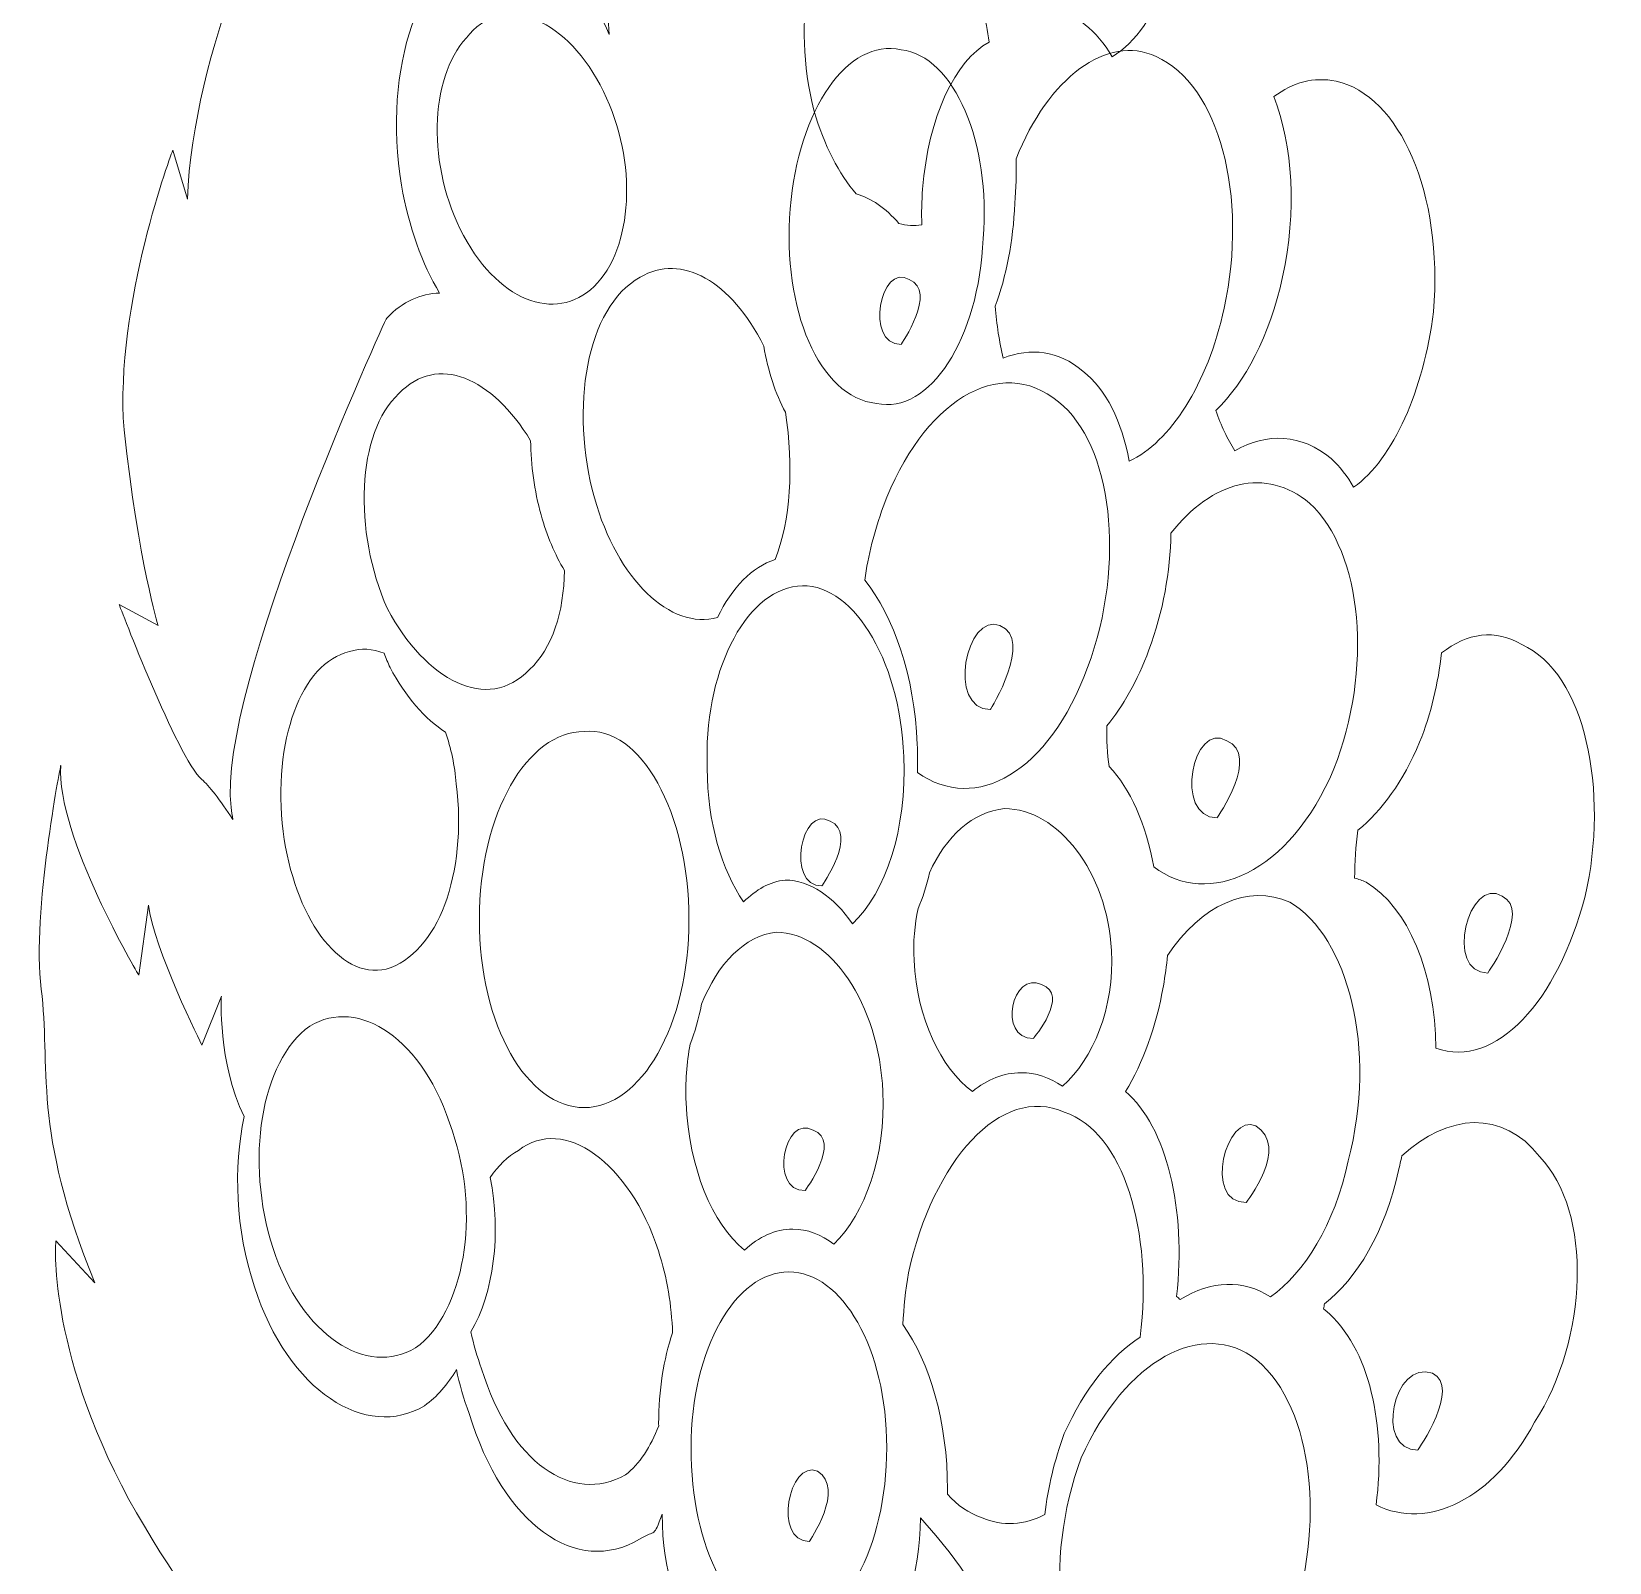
# Model space of a CAD drawing. Header units: millimetres. Extents: x 337 to 2510, y -469 to 429.
# Drawn here: x 380.22 to 392.93, y 202.85 to 215.18 of the extents above; entities that cross this region are included whole.
import ezdxf

# ---------------------------------------------------------------- set-up
doc = ezdxf.new("R2010")
doc.units = ezdxf.units.MM
doc.header["$MEASUREMENT"] = 0
doc.layers.add('Layer 1', color=7, linetype='Continuous')

msp = doc.modelspace()

# ---------------------------------------------------------------- linework, layer by layer
at = {"layer": 'Layer 1', "color": 250, "lineweight": 9}
for points, knots in [([(385.075, 216.3503), (385.075, 216.3503), (385.065, 216.4053), (385.065, 216.4053), (385.065, 216.4053), (385.065, 216.4053), (385.065, 216.4053), (385.065, 216.4053), (385.065, 216.4053), (384.643, 216.3543), (384.184, 216.8363), (383.983, 217.6063), (383.983, 217.6063), (383.983, 217.6063), (383.983, 217.6063), (383.983, 217.6063), (383.983, 217.6063), (383.895, 217.9423), (383.873, 218.2793), (383.904, 218.5833), (383.904, 218.5833), (383.904, 218.5833), (383.904, 218.5833), (383.904, 218.5833), (383.904, 218.5833), (383.876, 218.5383), (383.85, 218.4933), (383.826, 218.4513), (383.826, 218.4513), (383.826, 218.4513), (383.826, 218.4513), (383.826, 218.4513), (383.826, 218.4513), (383.513, 217.8313), (383.081, 217.1553), (383.081, 217.1553), (383.081, 217.1553), (383.081, 217.1553), (383.081, 217.1553), (383.081, 217.1553), (383.081, 217.1553), (383.081, 217.1553), (383.042, 217.5493), (383.042, 217.5493), (383.042, 217.5493), (383.042, 217.5493), (383.042, 217.5493), (383.042, 217.5493), (383.042, 217.5493), (383.042, 217.5493), (382.4151, 216.4793), (382.4151, 215.9163), (382.4151, 215.9163), (382.4151, 215.9163), (382.4151, 215.9163), (382.4151, 215.9163), (382.4151, 215.9163), (382.4151, 215.9163), (382.2191, 216.4793), (382.2191, 216.4793), (382.2191, 216.4793), (382.2191, 216.4793), (382.2191, 216.4793), (382.2191, 216.4793), (382.2191, 216.4793), (382.2191, 216.4793), (381.5131, 215.0153), (381.4741, 213.8324), (381.4741, 213.8324), (381.4741, 213.8324), (381.4741, 213.8324), (381.4741, 213.8324), (381.4741, 213.8324), (381.4741, 213.8324), (381.3561, 214.2263), (381.3561, 214.2263), (381.3561, 214.2263), (381.3561, 214.2263), (381.3561, 214.2263), (381.3561, 214.2263), (381.3561, 214.2263), (381.3561, 214.2263), (380.8861, 212.9874), (380.9641, 211.9744), (380.9641, 211.9744), (380.9641, 211.9744), (380.9641, 211.9744), (380.9641, 211.9744), (380.9641, 211.9744), (381.0821, 210.9034), (381.2391, 210.3974), (381.2391, 210.3974), (381.2391, 210.3974), (381.2391, 210.3974), (381.2391, 210.3974), (381.2391, 210.3974), (381.2391, 210.3974), (381.2391, 210.3974), (380.9251, 210.5664), (380.9251, 210.5664), (380.9251, 210.5664), (380.9251, 210.5664), (380.9251, 210.5664), (380.9251, 210.5664), (380.9251, 210.5664), (380.9251, 210.5664), (381.3951, 209.3264), (381.5911, 209.1574), (381.5911, 209.1574), (381.5911, 209.1574), (381.5911, 209.1574), (381.5911, 209.1574), (381.5911, 209.1574), (381.6461, 209.1104), (381.7371, 208.9934), (381.8411, 208.8334), (381.8411, 208.8334), (381.8411, 208.8334), (381.8411, 208.8334), (381.8411, 208.8334), (381.8411, 208.8334), (381.8361, 208.8664), (381.8311, 208.8994), (381.8271, 208.9324), (381.8271, 208.9324), (381.8271, 208.9324), (381.8271, 208.9324), (381.8271, 208.9324), (381.8271, 208.9324), (381.7091, 209.8894), (383.07, 212.8644), (383.081, 212.8744), (383.081, 212.8744), (383.081, 212.8744), (383.081, 212.8744), (383.081, 212.8744), (383.081, 212.8744), (383.209, 213.0084), (383.355, 213.0734), (383.506, 213.0764), (383.506, 213.0764), (383.506, 213.0764), (383.506, 213.0764), (383.506, 213.0764), (383.506, 213.0764), (383.366, 213.3084), (383.258, 213.6074), (383.199, 213.9453), (383.199, 213.9453), (383.199, 213.9453), (383.199, 213.9453), (383.199, 213.9453), (383.199, 213.9453), (383.042, 214.9023), (383.356, 215.7473), (383.865, 215.9723), (383.865, 215.9723), (383.865, 215.9723), (383.865, 215.9723), (383.865, 215.9723), (383.865, 215.9723), (384.253, 216.0583), (384.64, 215.7213), (384.873, 215.1583), (384.873, 215.1583), (384.873, 215.1583), (384.873, 215.1583), (384.873, 215.1583), (384.873, 215.1583), (384.837, 215.6203), (384.912, 216.0483), (385.075, 216.3503)], [0, 0, 0, 0, 0.0227273, 0.0227273, 0.0227273, 0.0227273, 0.0454545, 0.0454545, 0.0454545, 0.0454545, 0.0681818, 0.0681818, 0.0681818, 0.0681818, 0.0909091, 0.0909091, 0.0909091, 0.0909091, 0.1136364, 0.1136364, 0.1136364, 0.1136364, 0.1363636, 0.1363636, 0.1363636, 0.1363636, 0.1590909, 0.1590909, 0.1590909, 0.1590909, 0.1818182, 0.1818182, 0.1818182, 0.1818182, 0.2045455, 0.2045455, 0.2045455, 0.2045455, 0.2272727, 0.2272727, 0.2272727, 0.2272727, 0.25, 0.25, 0.25, 0.25, 0.2727273, 0.2727273, 0.2727273, 0.2727273, 0.2954545, 0.2954545, 0.2954545, 0.2954545, 0.3181818, 0.3181818, 0.3181818, 0.3181818, 0.3409091, 0.3409091, 0.3409091, 0.3409091, 0.3636364, 0.3636364, 0.3636364, 0.3636364, 0.3863636, 0.3863636, 0.3863636, 0.3863636, 0.4090909, 0.4090909, 0.4090909, 0.4090909, 0.4318182, 0.4318182, 0.4318182, 0.4318182, 0.4545455, 0.4545455, 0.4545455, 0.4545455, 0.4772727, 0.4772727, 0.4772727, 0.4772727, 0.5, 0.5, 0.5, 0.5, 0.5227273, 0.5227273, 0.5227273, 0.5227273, 0.5454545, 0.5454545, 0.5454545, 0.5454545, 0.5681818, 0.5681818, 0.5681818, 0.5681818, 0.5909091, 0.5909091, 0.5909091, 0.5909091, 0.6136364, 0.6136364, 0.6136364, 0.6136364, 0.6363636, 0.6363636, 0.6363636, 0.6363636, 0.6590909, 0.6590909, 0.6590909, 0.6590909, 0.6818182, 0.6818182, 0.6818182, 0.6818182, 0.7045455, 0.7045455, 0.7045455, 0.7045455, 0.7272727, 0.7272727, 0.7272727, 0.7272727, 0.75, 0.75, 0.75, 0.75, 0.7727273, 0.7727273, 0.7727273, 0.7727273, 0.7954545, 0.7954545, 0.7954545, 0.7954545, 0.8181818, 0.8181818, 0.8181818, 0.8181818, 0.8409091, 0.8409091, 0.8409091, 0.8409091, 0.8636364, 0.8636364, 0.8636364, 0.8636364, 0.8863636, 0.8863636, 0.8863636, 0.8863636, 0.9090909, 0.9090909, 0.9090909, 0.9090909, 0.9318182, 0.9318182, 0.9318182, 0.9318182, 0.9545455, 0.9545455, 0.9545455, 0.9545455, 1, 1, 1, 1]), ([(388.52, 218.3383), (389.045, 218.3383), (389.458, 217.6623), (389.495, 216.7053), (389.495, 216.7053), (389.495, 216.7053), (389.495, 216.7053), (389.495, 216.7053), (389.495, 216.7053), (389.559, 215.8963), (389.301, 215.2083), (388.926, 214.9803), (388.926, 214.9803), (388.926, 214.9803), (388.926, 214.9803), (388.926, 214.9803), (388.926, 214.9803), (388.798, 215.1933), (388.633, 215.3313), (388.445, 215.3533), (388.445, 215.3533), (388.445, 215.3533), (388.445, 215.3533), (388.445, 215.3533), (388.445, 215.3533), (388.325, 215.3803), (388.208, 215.3603), (388.097, 215.3013), (388.097, 215.3013), (388.097, 215.3013), (388.097, 215.3013), (388.097, 215.3013), (388.097, 215.3013), (388.082, 215.4113), (388.06, 215.5233), (388.032, 215.6343), (388.032, 215.6343), (388.032, 215.6343), (388.032, 215.6343), (388.032, 215.6343), (388.032, 215.6343), (387.965, 215.8873), (387.868, 216.1103), (387.751, 216.2903), (387.751, 216.2903), (387.751, 216.2903), (387.751, 216.2903), (387.751, 216.2903), (387.751, 216.2903), (387.742, 216.3703), (387.736, 216.4523), (387.732, 216.5363), (387.732, 216.5363), (387.732, 216.5363), (387.732, 216.5363), (387.732, 216.5363), (387.732, 216.5363), (387.658, 217.4373), (388.032, 218.2823), (388.52, 218.3383)], [0, 0, 0, 0, 0.0625, 0.0625, 0.0625, 0.0625, 0.125, 0.125, 0.125, 0.125, 0.1875, 0.1875, 0.1875, 0.1875, 0.25, 0.25, 0.25, 0.25, 0.3125, 0.3125, 0.3125, 0.3125, 0.375, 0.375, 0.375, 0.375, 0.4375, 0.4375, 0.4375, 0.4375, 0.5, 0.5, 0.5, 0.5, 0.5625, 0.5625, 0.5625, 0.5625, 0.625, 0.625, 0.625, 0.625, 0.6875, 0.6875, 0.6875, 0.6875, 0.75, 0.75, 0.75, 0.75, 0.8125, 0.8125, 0.8125, 0.8125, 0.875, 0.875, 0.875, 0.875, 1, 1, 1, 1]), ([(386.854, 216.2313), (387.247, 216.4583), (387.7, 216.0493), (387.882, 215.3683), (387.882, 215.3683), (387.882, 215.3683), (387.882, 215.3683), (387.882, 215.3683), (387.882, 215.3683), (387.904, 215.2783), (387.922, 215.1873), (387.934, 215.0983), (387.934, 215.0983), (387.934, 215.0983), (387.934, 215.0983), (387.934, 215.0983), (387.934, 215.0983), (387.661, 214.9503), (387.443, 214.4973), (387.398, 213.9143), (387.398, 213.9143), (387.398, 213.9143), (387.398, 213.9143), (387.398, 213.9143), (387.398, 213.9143), (387.39, 213.8174), (387.388, 213.7204), (387.391, 213.6264), (387.391, 213.6264), (387.391, 213.6264), (387.391, 213.6264), (387.391, 213.6264), (387.391, 213.6264), (387.33, 213.6164), (387.268, 213.6204), (387.207, 213.6374), (387.207, 213.6374), (387.207, 213.6374), (387.207, 213.6374), (387.207, 213.6374), (387.207, 213.6374), (387.099, 213.7604), (386.982, 213.8424), (386.863, 213.8753), (386.863, 213.8753), (386.863, 213.8753), (386.863, 213.8753), (386.863, 213.8753), (386.863, 213.8753), (386.725, 214.0343), (386.604, 214.2643), (386.521, 214.5503), (386.521, 214.5503), (386.521, 214.5503), (386.521, 214.5503), (386.521, 214.5503), (386.521, 214.5503), (386.339, 215.2773), (386.491, 216.0033), (386.854, 216.2313)], [0, 0, 0, 0, 0.0625, 0.0625, 0.0625, 0.0625, 0.125, 0.125, 0.125, 0.125, 0.1875, 0.1875, 0.1875, 0.1875, 0.25, 0.25, 0.25, 0.25, 0.3125, 0.3125, 0.3125, 0.3125, 0.375, 0.375, 0.375, 0.375, 0.4375, 0.4375, 0.4375, 0.4375, 0.5, 0.5, 0.5, 0.5, 0.5625, 0.5625, 0.5625, 0.5625, 0.625, 0.625, 0.625, 0.625, 0.6875, 0.6875, 0.6875, 0.6875, 0.75, 0.75, 0.75, 0.75, 0.8125, 0.8125, 0.8125, 0.8125, 0.875, 0.875, 0.875, 0.875, 1, 1, 1, 1]), ([(383.722, 215.1333), (384.002, 215.4953), (384.5, 215.3133), (384.8, 214.7533), (384.8, 214.7533), (384.8, 214.7533), (384.8, 214.7533), (384.8, 214.7533), (384.8, 214.7533), (385.099, 214.1943), (385.076, 213.4884), (384.779, 213.1594), (384.779, 213.1594), (384.779, 213.1594), (384.779, 213.1594), (384.779, 213.1594), (384.779, 213.1594), (384.481, 212.8304), (384, 212.9804), (383.7, 213.5394), (383.7, 213.5394), (383.7, 213.5394), (383.7, 213.5394), (383.7, 213.5394), (383.7, 213.5394), (383.401, 214.0983), (383.424, 214.8043), (383.722, 215.1333)], [0, 0, 0, 0, 0.125, 0.125, 0.125, 0.125, 0.25, 0.25, 0.25, 0.25, 0.375, 0.375, 0.375, 0.375, 0.5, 0.5, 0.5, 0.5, 0.625, 0.625, 0.625, 0.625, 0.75, 0.75, 0.75, 0.75, 1, 1, 1, 1]), ([(387.224, 215.0363), (387.654, 214.9893), (387.951, 214.2763), (387.885, 213.5164), (387.885, 213.5164), (387.885, 213.5164), (387.885, 213.5164), (387.885, 213.5164), (387.885, 213.5164), (387.852, 212.7094), (387.455, 212.0924), (387.026, 212.1874), (387.026, 212.1874), (387.026, 212.1874), (387.026, 212.1874), (387.026, 212.1874), (387.026, 212.1874), (386.563, 212.2344), (386.265, 212.9464), (386.331, 213.7544), (386.331, 213.7544), (386.331, 213.7544), (386.331, 213.7544), (386.331, 213.7544), (386.331, 213.7544), (386.397, 214.5613), (386.794, 215.1313), (387.224, 215.0363)], [0, 0, 0, 0, 0.125, 0.125, 0.125, 0.125, 0.25, 0.25, 0.25, 0.25, 0.375, 0.375, 0.375, 0.375, 0.5, 0.5, 0.5, 0.5, 0.625, 0.625, 0.625, 0.625, 0.75, 0.75, 0.75, 0.75, 1, 1, 1, 1]), ([(389.278, 214.9813), (389.787, 214.7563), (390.023, 213.8553), (389.827, 212.9544), (389.827, 212.9544), (389.827, 212.9544), (389.827, 212.9544), (389.827, 212.9544), (389.827, 212.9544), (389.692, 212.3354), (389.391, 211.8764), (389.063, 211.7214), (389.063, 211.7214), (389.063, 211.7214), (389.063, 211.7214), (389.063, 211.7214), (389.063, 211.7214), (389.003, 212.0404), (388.876, 212.3014), (388.689, 212.4474), (388.689, 212.4474), (388.689, 212.4474), (388.689, 212.4474), (388.689, 212.4474), (388.689, 212.4474), (388.492, 212.6134), (388.266, 212.6394), (388.047, 212.5514), (388.047, 212.5514), (388.047, 212.5514), (388.047, 212.5514), (388.047, 212.5514), (388.047, 212.5514), (388.016, 212.6824), (387.994, 212.8224), (387.983, 212.9694), (387.983, 212.9694), (387.983, 212.9694), (387.983, 212.9694), (387.983, 212.9694), (387.983, 212.9694), (388.071, 213.2094), (388.128, 213.4924), (388.14, 213.7994), (388.14, 213.7994), (388.14, 213.7994), (388.14, 213.7994), (388.14, 213.7994), (388.14, 213.7994), (388.151, 213.9203), (388.154, 214.0403), (388.15, 214.1583), (388.15, 214.1583), (388.15, 214.1583), (388.15, 214.1583), (388.15, 214.1583), (388.15, 214.1583), (388.41, 214.8083), (388.885, 215.1703), (389.278, 214.9813)], [0, 0, 0, 0, 0.0625, 0.0625, 0.0625, 0.0625, 0.125, 0.125, 0.125, 0.125, 0.1875, 0.1875, 0.1875, 0.1875, 0.25, 0.25, 0.25, 0.25, 0.3125, 0.3125, 0.3125, 0.3125, 0.375, 0.375, 0.375, 0.375, 0.4375, 0.4375, 0.4375, 0.4375, 0.5, 0.5, 0.5, 0.5, 0.5625, 0.5625, 0.5625, 0.5625, 0.625, 0.625, 0.625, 0.625, 0.6875, 0.6875, 0.6875, 0.6875, 0.75, 0.75, 0.75, 0.75, 0.8125, 0.8125, 0.8125, 0.8125, 0.875, 0.875, 0.875, 0.875, 1, 1, 1, 1]), ([(390.729, 214.7833), (391.239, 214.6703), (391.592, 213.8823), (391.514, 212.9244), (391.514, 212.9244), (391.514, 212.9244), (391.514, 212.9244), (391.514, 212.9244), (391.514, 212.9244), (391.431, 212.2924), (391.194, 211.7434), (390.87, 211.5114), (390.87, 211.5114), (390.87, 211.5114), (390.87, 211.5114), (390.87, 211.5114), (390.87, 211.5114), (390.819, 211.6004), (390.759, 211.6784), (390.69, 211.7424), (390.69, 211.7424), (390.69, 211.7424), (390.69, 211.7424), (390.69, 211.7424), (390.69, 211.7424), (390.451, 211.9424), (390.171, 211.9534), (389.913, 211.8054), (389.913, 211.8054), (389.913, 211.8054), (389.913, 211.8054), (389.913, 211.8054), (389.913, 211.8054), (389.853, 211.9004), (389.802, 212.0094), (389.759, 212.1304), (389.759, 212.1304), (389.759, 212.1304), (389.759, 212.1304), (389.759, 212.1304), (389.759, 212.1304), (389.994, 212.3524), (390.195, 212.7324), (390.298, 213.2064), (390.298, 213.2064), (390.298, 213.2064), (390.298, 213.2064), (390.298, 213.2064), (390.298, 213.2064), (390.414, 213.7364), (390.38, 214.2663), (390.228, 214.6593), (390.228, 214.6593), (390.228, 214.6593), (390.228, 214.6593), (390.228, 214.6593), (390.228, 214.6593), (390.38, 214.7733), (390.55, 214.8203), (390.729, 214.7833)], [0, 0, 0, 0, 0.0625, 0.0625, 0.0625, 0.0625, 0.125, 0.125, 0.125, 0.125, 0.1875, 0.1875, 0.1875, 0.1875, 0.25, 0.25, 0.25, 0.25, 0.3125, 0.3125, 0.3125, 0.3125, 0.375, 0.375, 0.375, 0.375, 0.4375, 0.4375, 0.4375, 0.4375, 0.5, 0.5, 0.5, 0.5, 0.5625, 0.5625, 0.5625, 0.5625, 0.625, 0.625, 0.625, 0.625, 0.6875, 0.6875, 0.6875, 0.6875, 0.75, 0.75, 0.75, 0.75, 0.8125, 0.8125, 0.8125, 0.8125, 0.875, 0.875, 0.875, 0.875, 1, 1, 1, 1]), ([(385.122, 213.2034), (385.455, 213.4024), (385.857, 213.1724), (386.118, 212.6494), (386.118, 212.6494), (386.118, 212.6494), (386.118, 212.6494), (386.118, 212.6494), (386.118, 212.6494), (386.153, 212.4464), (386.212, 212.2654), (386.292, 212.1164), (386.292, 212.1164), (386.292, 212.1164), (386.292, 212.1164), (386.292, 212.1164), (386.292, 212.1164), (386.361, 211.6784), (386.333, 211.2414), (386.209, 210.9284), (386.209, 210.9284), (386.209, 210.9284), (386.209, 210.9284), (386.209, 210.9284), (386.209, 210.9284), (386.024, 210.8724), (385.862, 210.7024), (385.746, 210.4634), (385.746, 210.4634), (385.746, 210.4634), (385.746, 210.4634), (385.746, 210.4634), (385.746, 210.4634), (385.367, 210.3544), (384.937, 210.7704), (384.754, 211.4254), (384.754, 211.4254), (384.754, 211.4254), (384.754, 211.4254), (384.754, 211.4254), (384.754, 211.4254), (384.554, 212.1464), (384.687, 212.9634), (385.122, 213.2034)], [0, 0, 0, 0, 0.0833333, 0.0833333, 0.0833333, 0.0833333, 0.1666667, 0.1666667, 0.1666667, 0.1666667, 0.25, 0.25, 0.25, 0.25, 0.3333333, 0.3333333, 0.3333333, 0.3333333, 0.4166667, 0.4166667, 0.4166667, 0.4166667, 0.5, 0.5, 0.5, 0.5, 0.5833333, 0.5833333, 0.5833333, 0.5833333, 0.6666667, 0.6666667, 0.6666667, 0.6666667, 0.75, 0.75, 0.75, 0.75, 0.8333333, 0.8333333, 0.8333333, 0.8333333, 1, 1, 1, 1]), ([(387.224, 212.6624), (386.926, 212.6624), (387.058, 213.3274), (387.29, 213.1844), (387.29, 213.1844), (387.29, 213.1844), (387.29, 213.1844), (387.29, 213.1844), (387.29, 213.1844), (387.521, 213.0894), (387.224, 212.6624), (387.224, 212.6624)], [0, 0, 0, 0, 0.25, 0.25, 0.25, 0.25, 0.5, 0.5, 0.5, 0.5, 1, 1, 1, 1]), ([(383.179, 212.2664), (383.49, 212.5914), (383.93, 212.3964), (384.24, 211.8864), (384.24, 211.8864), (384.24, 211.8864), (384.24, 211.8864), (384.24, 211.8864), (384.24, 211.8864), (384.242, 211.6904), (384.269, 211.4854), (384.324, 211.2884), (384.324, 211.2884), (384.324, 211.2884), (384.324, 211.2884), (384.324, 211.2884), (384.324, 211.2884), (384.371, 211.1204), (384.436, 210.9694), (384.512, 210.8404), (384.512, 210.8404), (384.512, 210.8404), (384.512, 210.8404), (384.512, 210.8404), (384.512, 210.8404), (384.508, 210.5064), (384.414, 210.2114), (384.231, 210.0434), (384.231, 210.0434), (384.231, 210.0434), (384.231, 210.0434), (384.231, 210.0434), (384.231, 210.0434), (383.891, 209.6884), (383.396, 209.9544), (383.086, 210.5324), (383.086, 210.5324), (383.086, 210.5324), (383.086, 210.5324), (383.086, 210.5324), (383.086, 210.5324), (382.808, 211.1554), (382.839, 211.9554), (383.179, 212.2664)], [0, 0, 0, 0, 0.0833333, 0.0833333, 0.0833333, 0.0833333, 0.1666667, 0.1666667, 0.1666667, 0.1666667, 0.25, 0.25, 0.25, 0.25, 0.3333333, 0.3333333, 0.3333333, 0.3333333, 0.4166667, 0.4166667, 0.4166667, 0.4166667, 0.5, 0.5, 0.5, 0.5, 0.5833333, 0.5833333, 0.5833333, 0.5833333, 0.6666667, 0.6666667, 0.6666667, 0.6666667, 0.75, 0.75, 0.75, 0.75, 0.8333333, 0.8333333, 0.8333333, 0.8333333, 1, 1, 1, 1]), ([(388.492, 212.1994), (388.923, 211.8614), (389.041, 210.9034), (388.727, 210.0584), (388.727, 210.0584), (388.727, 210.0584), (388.727, 210.0584), (388.727, 210.0584), (388.727, 210.0584), (388.414, 209.2144), (387.827, 208.8774), (387.356, 209.2134), (387.356, 209.2134), (387.356, 209.2134), (387.356, 209.2134), (387.356, 209.2134), (387.356, 209.2134), (387.359, 209.2874), (387.358, 209.3634), (387.355, 209.4394), (387.355, 209.4394), (387.355, 209.4394), (387.355, 209.4394), (387.355, 209.4394), (387.355, 209.4394), (387.332, 209.9914), (387.166, 210.4694), (386.932, 210.7634), (386.932, 210.7634), (386.932, 210.7634), (386.932, 210.7634), (386.932, 210.7634), (386.932, 210.7634), (386.959, 210.9604), (387.009, 211.1604), (387.08, 211.3544), (387.08, 211.3544), (387.08, 211.3544), (387.08, 211.3544), (387.08, 211.3544), (387.08, 211.3544), (387.394, 212.1994), (388.021, 212.5934), (388.492, 212.1994)], [0, 0, 0, 0, 0.0833333, 0.0833333, 0.0833333, 0.0833333, 0.1666667, 0.1666667, 0.1666667, 0.1666667, 0.25, 0.25, 0.25, 0.25, 0.3333333, 0.3333333, 0.3333333, 0.3333333, 0.4166667, 0.4166667, 0.4166667, 0.4166667, 0.5, 0.5, 0.5, 0.5, 0.5833333, 0.5833333, 0.5833333, 0.5833333, 0.6666667, 0.6666667, 0.6666667, 0.6666667, 0.75, 0.75, 0.75, 0.75, 0.8333333, 0.8333333, 0.8333333, 0.8333333, 1, 1, 1, 1]), ([(390.515, 211.3834), (390.946, 210.9894), (391.024, 210.0314), (390.711, 209.2434), (390.711, 209.2434), (390.711, 209.2434), (390.711, 209.2434), (390.711, 209.2434), (390.711, 209.2434), (390.358, 208.3984), (389.692, 208.1174), (389.26, 208.4544), (389.26, 208.4544), (389.26, 208.4544), (389.26, 208.4544), (389.26, 208.4544), (389.26, 208.4544), (389.198, 208.7974), (389.071, 209.0854), (388.9, 209.2604), (388.9, 209.2604), (388.9, 209.2604), (388.9, 209.2604), (388.9, 209.2604), (388.9, 209.2604), (388.886, 209.3654), (388.88, 209.4764), (388.881, 209.5894), (388.881, 209.5894), (388.881, 209.5894), (388.881, 209.5894), (388.881, 209.5894), (388.881, 209.5894), (389.012, 209.7464), (389.128, 209.9514), (389.221, 210.2004), (389.221, 210.2004), (389.221, 210.2004), (389.221, 210.2004), (389.221, 210.2004), (389.221, 210.2004), (389.336, 210.5104), (389.393, 210.8364), (389.398, 211.1404), (389.398, 211.1404), (389.398, 211.1404), (389.398, 211.1404), (389.398, 211.1404), (389.398, 211.1404), (389.728, 211.5644), (390.164, 211.6774), (390.515, 211.3834)], [0, 0, 0, 0, 0.0714286, 0.0714286, 0.0714286, 0.0714286, 0.1428571, 0.1428571, 0.1428571, 0.1428571, 0.2142857, 0.2142857, 0.2142857, 0.2142857, 0.2857143, 0.2857143, 0.2857143, 0.2857143, 0.3571429, 0.3571429, 0.3571429, 0.3571429, 0.4285714, 0.4285714, 0.4285714, 0.4285714, 0.5, 0.5, 0.5, 0.5, 0.5714286, 0.5714286, 0.5714286, 0.5714286, 0.6428571, 0.6428571, 0.6428571, 0.6428571, 0.7142857, 0.7142857, 0.7142857, 0.7142857, 0.7857143, 0.7857143, 0.7857143, 0.7857143, 0.8571429, 0.8571429, 0.8571429, 0.8571429, 1, 1, 1, 1]), ([(386.389, 210.7154), (386.817, 210.7624), (387.213, 210.1474), (387.246, 209.3414), (387.246, 209.3414), (387.246, 209.3414), (387.246, 209.3414), (387.246, 209.3414), (387.246, 209.3414), (387.27, 208.7574), (387.103, 208.2484), (386.833, 207.9944), (386.833, 207.9944), (386.833, 207.9944), (386.833, 207.9944), (386.833, 207.9944), (386.833, 207.9944), (386.682, 208.2134), (386.489, 208.3464), (386.29, 208.3464), (386.29, 208.3464), (386.29, 208.3464), (386.29, 208.3464), (386.29, 208.3464), (386.29, 208.3464), (386.168, 208.3334), (386.055, 208.2704), (385.956, 208.1704), (385.956, 208.1704), (385.956, 208.1704), (385.956, 208.1704), (385.956, 208.1704), (385.956, 208.1704), (385.78, 208.4274), (385.663, 208.8094), (385.663, 209.2474), (385.663, 209.2474), (385.663, 209.2474), (385.663, 209.2474), (385.663, 209.2474), (385.663, 209.2474), (385.63, 210.0044), (385.96, 210.6684), (386.389, 210.7154)], [0, 0, 0, 0, 0.0833333, 0.0833333, 0.0833333, 0.0833333, 0.1666667, 0.1666667, 0.1666667, 0.1666667, 0.25, 0.25, 0.25, 0.25, 0.3333333, 0.3333333, 0.3333333, 0.3333333, 0.4166667, 0.4166667, 0.4166667, 0.4166667, 0.5, 0.5, 0.5, 0.5, 0.5833333, 0.5833333, 0.5833333, 0.5833333, 0.6666667, 0.6666667, 0.6666667, 0.6666667, 0.75, 0.75, 0.75, 0.75, 0.8333333, 0.8333333, 0.8333333, 0.8333333, 1, 1, 1, 1]), ([(387.943, 209.7204), (387.59, 209.7204), (387.747, 210.5094), (388.021, 210.3974), (388.021, 210.3974), (388.021, 210.3974), (388.021, 210.3974), (388.021, 210.3974), (388.021, 210.3974), (388.296, 210.2844), (387.943, 209.7204), (387.943, 209.7204)], [0, 0, 0, 0, 0.25, 0.25, 0.25, 0.25, 0.5, 0.5, 0.5, 0.5, 1, 1, 1, 1]), ([(392.225, 210.2444), (392.735, 210.0194), (392.9309, 209.0614), (392.735, 208.2164), (392.735, 208.2164), (392.735, 208.2164), (392.735, 208.2164), (392.735, 208.2164), (392.735, 208.2164), (392.514, 207.3694), (392.016, 206.8214), (391.533, 206.9924), (391.533, 206.9924), (391.533, 206.9924), (391.533, 206.9924), (391.533, 206.9924), (391.533, 206.9924), (391.525, 207.6054), (391.309, 208.1274), (390.97, 208.3294), (390.97, 208.3294), (390.97, 208.3294), (390.97, 208.3294), (390.97, 208.3294), (390.97, 208.3294), (390.94, 208.3434), (390.909, 208.3534), (390.878, 208.3624), (390.878, 208.3624), (390.878, 208.3624), (390.878, 208.3624), (390.878, 208.3624), (390.878, 208.3624), (390.878, 208.4894), (390.886, 208.6194), (390.905, 208.7494), (390.905, 208.7494), (390.905, 208.7494), (390.905, 208.7494), (390.905, 208.7494), (390.905, 208.7494), (391.095, 208.9044), (391.27, 209.1414), (391.402, 209.4564), (391.402, 209.4564), (391.402, 209.4564), (391.402, 209.4564), (391.402, 209.4564), (391.402, 209.4564), (391.494, 209.6874), (391.552, 209.9344), (391.578, 210.1764), (391.578, 210.1764), (391.578, 210.1764), (391.578, 210.1764), (391.578, 210.1764), (391.578, 210.1764), (391.785, 210.3384), (392.013, 210.3714), (392.225, 210.2444)], [0, 0, 0, 0, 0.0625, 0.0625, 0.0625, 0.0625, 0.125, 0.125, 0.125, 0.125, 0.1875, 0.1875, 0.1875, 0.1875, 0.25, 0.25, 0.25, 0.25, 0.3125, 0.3125, 0.3125, 0.3125, 0.375, 0.375, 0.375, 0.375, 0.4375, 0.4375, 0.4375, 0.4375, 0.5, 0.5, 0.5, 0.5, 0.5625, 0.5625, 0.5625, 0.5625, 0.625, 0.625, 0.625, 0.625, 0.6875, 0.6875, 0.6875, 0.6875, 0.75, 0.75, 0.75, 0.75, 0.8125, 0.8125, 0.8125, 0.8125, 0.875, 0.875, 0.875, 0.875, 1, 1, 1, 1]), ([(382.78, 210.1874), (382.873, 210.2184), (382.968, 210.2114), (383.059, 210.1744), (383.059, 210.1744), (383.059, 210.1744), (383.059, 210.1744), (383.059, 210.1744), (383.059, 210.1744), (383.074, 210.1354), (383.09, 210.0974), (383.107, 210.0594), (383.107, 210.0594), (383.107, 210.0594), (383.107, 210.0594), (383.107, 210.0594), (383.107, 210.0594), (383.232, 209.8244), (383.39, 209.6424), (383.555, 209.5374), (383.555, 209.5374), (383.555, 209.5374), (383.555, 209.5374), (383.555, 209.5374), (383.555, 209.5374), (383.598, 209.4104), (383.628, 209.2694), (383.641, 209.1214), (383.641, 209.1214), (383.641, 209.1214), (383.641, 209.1214), (383.641, 209.1214), (383.641, 209.1214), (383.73, 208.3954), (383.493, 207.7564), (383.077, 207.6284), (383.077, 207.6284), (383.077, 207.6284), (383.077, 207.6284), (383.077, 207.6284), (383.077, 207.6284), (382.6911, 207.5434), (382.3351, 208.0544), (382.2461, 208.7374), (382.2461, 208.7374), (382.2461, 208.7374), (382.2461, 208.7374), (382.2461, 208.7374), (382.2461, 208.7374), (382.1561, 209.4624), (382.3941, 210.1014), (382.78, 210.1874)], [0, 0, 0, 0, 0.0714286, 0.0714286, 0.0714286, 0.0714286, 0.1428571, 0.1428571, 0.1428571, 0.1428571, 0.2142857, 0.2142857, 0.2142857, 0.2142857, 0.2857143, 0.2857143, 0.2857143, 0.2857143, 0.3571429, 0.3571429, 0.3571429, 0.3571429, 0.4285714, 0.4285714, 0.4285714, 0.4285714, 0.5, 0.5, 0.5, 0.5, 0.5714286, 0.5714286, 0.5714286, 0.5714286, 0.6428571, 0.6428571, 0.6428571, 0.6428571, 0.7142857, 0.7142857, 0.7142857, 0.7142857, 0.7857143, 0.7857143, 0.7857143, 0.7857143, 0.8571429, 0.8571429, 0.8571429, 0.8571429, 1, 1, 1, 1]), ([(389.77, 208.8484), (389.417, 208.8484), (389.574, 209.6374), (389.848, 209.4684), (389.848, 209.4684), (389.848, 209.4684), (389.848, 209.4684), (389.848, 209.4684), (389.848, 209.4684), (390.123, 209.3564), (389.77, 208.8484), (389.77, 208.8484)], [0, 0, 0, 0, 0.25, 0.25, 0.25, 0.25, 0.5, 0.5, 0.5, 0.5, 1, 1, 1, 1]), ([(384.671, 209.5434), (385.128, 209.5944), (385.515, 208.8864), (385.515, 208.0284), (385.515, 208.0284), (385.515, 208.0284), (385.515, 208.0284), (385.515, 208.0284), (385.515, 208.0284), (385.515, 207.1704), (385.128, 206.5134), (384.671, 206.5134), (384.671, 206.5134), (384.671, 206.5134), (384.671, 206.5134), (384.671, 206.5134), (384.671, 206.5134), (384.214, 206.5134), (383.827, 207.1704), (383.827, 208.0284), (383.827, 208.0284), (383.827, 208.0284), (383.827, 208.0284), (383.827, 208.0284), (383.827, 208.0284), (383.827, 208.8864), (384.214, 209.5434), (384.671, 209.5434)], [0, 0, 0, 0, 0.125, 0.125, 0.125, 0.125, 0.25, 0.25, 0.25, 0.25, 0.375, 0.375, 0.375, 0.375, 0.5, 0.5, 0.5, 0.5, 0.625, 0.625, 0.625, 0.625, 0.75, 0.75, 0.75, 0.75, 1, 1, 1, 1]), ([(385.316, 199.8085), (385.591, 199.6395), (386.218, 199.4705), (386.571, 199.6955), (386.571, 199.6955), (386.571, 199.6955), (386.571, 199.6955), (386.571, 199.6955), (386.571, 199.6955), (386.963, 199.9775), (387.825, 200.6535), (387.825, 200.6535), (387.825, 200.6535), (387.825, 200.6535), (387.825, 200.6535), (387.825, 200.6535), (387.825, 200.6535), (387.825, 200.6535), (387.59, 201.0475), (387.59, 201.0475), (387.59, 201.0475), (387.59, 201.0475), (387.59, 201.0475), (387.59, 201.0475), (387.59, 201.0475), (387.205, 201.6935), (388.79, 201.6495), (387.38, 203.2075), (387.38, 203.2075), (387.38, 203.2075), (387.38, 203.2075), (387.38, 203.2075), (387.38, 203.2075), (387.369, 202.2675), (386.878, 201.7795), (386.375, 201.7795), (386.375, 201.7795), (386.375, 201.7795), (386.375, 201.7795), (386.375, 201.7795), (386.375, 201.7795), (385.83, 201.7795), (385.304, 202.2895), (385.299, 203.2385), (385.299, 203.2385), (385.299, 203.2385), (385.299, 203.2385), (385.299, 203.2385), (385.299, 203.2385), (385.223, 203.0365), (385.257, 203.1205), (385.117, 203.0365), (385.117, 203.0365), (385.117, 203.0365), (385.117, 203.0365), (385.117, 203.0365), (385.117, 203.0365), (384.613, 202.7335), (384.019, 203.1485), (383.744, 204.0494), (383.744, 204.0494), (383.744, 204.0494), (383.744, 204.0494), (383.744, 204.0494), (383.744, 204.0494), (383.701, 204.1654), (383.667, 204.2834), (383.642, 204.4024), (383.642, 204.4024), (383.642, 204.4024), (383.642, 204.4024), (383.642, 204.4024), (383.642, 204.4024), (383.571, 204.2824), (383.486, 204.1834), (383.386, 204.1114), (383.386, 204.1114), (383.386, 204.1114), (383.386, 204.1114), (383.386, 204.1114), (383.386, 204.1114), (382.915, 203.8304), (382.2881, 204.2244), (382.0141, 205.0694), (382.0141, 205.0694), (382.0141, 205.0694), (382.0141, 205.0694), (382.0141, 205.0694), (382.0141, 205.0694), (381.8631, 205.5324), (381.8431, 206.0294), (381.9321, 206.4404), (381.9321, 206.4404), (381.9321, 206.4404), (381.9321, 206.4404), (381.9321, 206.4404), (381.9321, 206.4404), (381.7171, 206.8754), (381.7481, 207.4124), (381.7481, 207.4124), (381.7481, 207.4124), (381.7481, 207.4124), (381.7481, 207.4124), (381.7481, 207.4124), (381.7481, 207.4124), (381.7481, 207.4124), (381.5911, 207.0174), (381.5911, 207.0174), (381.5911, 207.0174), (381.5911, 207.0174), (381.5911, 207.0174), (381.5911, 207.0174), (381.5911, 207.0174), (381.5911, 207.0174), (381.1991, 207.8064), (381.1601, 208.1444), (381.1601, 208.1444), (381.1601, 208.1444), (381.1601, 208.1444), (381.1601, 208.1444), (381.1601, 208.1444), (381.1601, 208.1444), (381.0821, 207.5814), (381.0821, 207.5814), (381.0821, 207.5814), (381.0821, 207.5814), (381.0821, 207.5814), (381.0821, 207.5814), (381.0821, 207.5814), (381.0821, 207.5814), (380.4151, 208.7074), (380.4541, 209.2704), (380.4541, 209.2704), (380.4541, 209.2704), (380.4541, 209.2704), (380.4541, 209.2704), (380.4541, 209.2704), (380.4541, 209.2704), (380.2191, 208.0874), (380.2971, 207.4684), (380.2971, 207.4684), (380.2971, 207.4684), (380.2971, 207.4684), (380.2971, 207.4684), (380.2971, 207.4684), (380.3761, 206.8484), (380.2191, 206.3414), (380.7291, 205.1024), (380.7291, 205.1024), (380.7291, 205.1024), (380.7291, 205.1024), (380.7291, 205.1024), (380.7291, 205.1024), (380.7291, 205.1024), (380.4151, 205.4404), (380.4151, 205.4404), (380.4151, 205.4404), (380.4151, 205.4404), (380.4151, 205.4404), (380.4151, 205.4404), (380.4151, 205.4404), (380.4151, 205.4404), (380.3371, 204.5954), (381.0031, 203.3565), (381.0031, 203.3565), (381.0031, 203.3565), (381.0031, 203.3565), (381.0031, 203.3565), (381.0031, 203.3565), (381.6701, 202.1735), (382.3761, 201.4415), (382.3761, 201.4415), (382.3761, 201.4415), (382.3761, 201.4415), (382.3761, 201.4415), (382.3761, 201.4415), (382.3761, 201.4415), (382.776, 200.6145), (383.395, 200.7115), (383.473, 200.3715), (383.473, 200.3715), (383.473, 200.3715), (383.473, 200.3715), (383.473, 200.3715), (383.473, 200.3715), (383.552, 200.2595), (384.65, 199.5265), (385.042, 199.8645), (385.042, 199.8645), (385.042, 199.8645), (385.042, 199.8645), (385.042, 199.8645), (385.042, 199.8645), (385.316, 200.1465), (385.316, 199.8085), (385.316, 199.8085)], [0, 0, 0, 0, 0.02, 0.02, 0.02, 0.02, 0.04, 0.04, 0.04, 0.04, 0.06, 0.06, 0.06, 0.06, 0.08, 0.08, 0.08, 0.08, 0.1, 0.1, 0.1, 0.1, 0.12, 0.12, 0.12, 0.12, 0.14, 0.14, 0.14, 0.14, 0.16, 0.16, 0.16, 0.16, 0.18, 0.18, 0.18, 0.18, 0.2, 0.2, 0.2, 0.2, 0.22, 0.22, 0.22, 0.22, 0.24, 0.24, 0.24, 0.24, 0.26, 0.26, 0.26, 0.26, 0.28, 0.28, 0.28, 0.28, 0.3, 0.3, 0.3, 0.3, 0.32, 0.32, 0.32, 0.32, 0.34, 0.34, 0.34, 0.34, 0.36, 0.36, 0.36, 0.36, 0.38, 0.38, 0.38, 0.38, 0.4, 0.4, 0.4, 0.4, 0.42, 0.42, 0.42, 0.42, 0.44, 0.44, 0.44, 0.44, 0.46, 0.46, 0.46, 0.46, 0.48, 0.48, 0.48, 0.48, 0.5, 0.5, 0.5, 0.5, 0.52, 0.52, 0.52, 0.52, 0.54, 0.54, 0.54, 0.54, 0.56, 0.56, 0.56, 0.56, 0.58, 0.58, 0.58, 0.58, 0.6, 0.6, 0.6, 0.6, 0.62, 0.62, 0.62, 0.62, 0.64, 0.64, 0.64, 0.64, 0.66, 0.66, 0.66, 0.66, 0.68, 0.68, 0.68, 0.68, 0.7, 0.7, 0.7, 0.7, 0.72, 0.72, 0.72, 0.72, 0.74, 0.74, 0.74, 0.74, 0.76, 0.76, 0.76, 0.76, 0.78, 0.78, 0.78, 0.78, 0.8, 0.8, 0.8, 0.8, 0.82, 0.82, 0.82, 0.82, 0.84, 0.84, 0.84, 0.84, 0.86, 0.86, 0.86, 0.86, 0.88, 0.88, 0.88, 0.88, 0.9, 0.9, 0.9, 0.9, 0.92, 0.92, 0.92, 0.92, 0.94, 0.94, 0.94, 0.94, 0.96, 0.96, 0.96, 0.96, 1, 1, 1, 1]), ([(386.587, 208.2994), (386.29, 208.2994), (386.422, 208.9624), (386.652, 208.8204), (386.652, 208.8204), (386.652, 208.8204), (386.652, 208.8204), (386.652, 208.8204), (386.652, 208.8204), (386.883, 208.7254), (386.587, 208.2994), (386.587, 208.2994)], [0, 0, 0, 0, 0.25, 0.25, 0.25, 0.25, 0.5, 0.5, 0.5, 0.5, 1, 1, 1, 1]), ([(388.058, 208.9224), (388.489, 208.9224), (388.886, 208.4104), (388.919, 207.7794), (388.919, 207.7794), (388.919, 207.7794), (388.919, 207.7794), (388.919, 207.7794), (388.919, 207.7794), (388.943, 207.3134), (388.773, 206.9054), (388.524, 206.6864), (388.524, 206.6864), (388.524, 206.6864), (388.524, 206.6864), (388.524, 206.6864), (388.524, 206.6864), (388.422, 206.7564), (388.308, 206.7944), (388.191, 206.7944), (388.191, 206.7944), (388.191, 206.7944), (388.191, 206.7944), (388.191, 206.7944), (388.191, 206.7944), (388.05, 206.7944), (387.917, 206.7404), (387.8, 206.6434), (387.8, 206.6434), (387.8, 206.6434), (387.8, 206.6434), (387.8, 206.6434), (387.8, 206.6434), (387.541, 206.8344), (387.352, 207.2284), (387.329, 207.7004), (387.329, 207.7004), (387.329, 207.7004), (387.329, 207.7004), (387.329, 207.7004), (387.329, 207.7004), (387.321, 207.8464), (387.333, 207.9874), (387.361, 208.1184), (387.361, 208.1184), (387.361, 208.1184), (387.361, 208.1184), (387.361, 208.1184), (387.361, 208.1184), (387.4, 208.2064), (387.431, 208.3024), (387.453, 208.4054), (387.453, 208.4054), (387.453, 208.4054), (387.453, 208.4054), (387.453, 208.4054), (387.453, 208.4054), (387.584, 208.6974), (387.803, 208.8984), (388.058, 208.9224)], [0, 0, 0, 0, 0.0625, 0.0625, 0.0625, 0.0625, 0.125, 0.125, 0.125, 0.125, 0.1875, 0.1875, 0.1875, 0.1875, 0.25, 0.25, 0.25, 0.25, 0.3125, 0.3125, 0.3125, 0.3125, 0.375, 0.375, 0.375, 0.375, 0.4375, 0.4375, 0.4375, 0.4375, 0.5, 0.5, 0.5, 0.5, 0.5625, 0.5625, 0.5625, 0.5625, 0.625, 0.625, 0.625, 0.625, 0.6875, 0.6875, 0.6875, 0.6875, 0.75, 0.75, 0.75, 0.75, 0.8125, 0.8125, 0.8125, 0.8125, 0.875, 0.875, 0.875, 0.875, 1, 1, 1, 1]), ([(391.951, 207.5974), (391.598, 207.5974), (391.794, 208.3854), (392.068, 208.2164), (392.068, 208.2164), (392.068, 208.2164), (392.068, 208.2164), (392.068, 208.2164), (392.068, 208.2164), (392.304, 208.1044), (391.951, 207.5974), (391.951, 207.5974)], [0, 0, 0, 0, 0.25, 0.25, 0.25, 0.25, 0.5, 0.5, 0.5, 0.5, 1, 1, 1, 1]), ([(390.357, 208.1684), (390.827, 207.8874), (391.062, 206.9864), (390.827, 206.0854), (390.827, 206.0854), (390.827, 206.0854), (390.827, 206.0854), (390.827, 206.0854), (390.827, 206.0854), (390.715, 205.5684), (390.474, 205.1814), (390.199, 204.9874), (390.199, 204.9874), (390.199, 204.9874), (390.199, 204.9874), (390.199, 204.9874), (390.199, 204.9874), (389.982, 205.1334), (389.722, 205.1184), (389.473, 204.9684), (389.473, 204.9684), (389.473, 204.9684), (389.473, 204.9684), (389.473, 204.9684), (389.473, 204.9684), (389.463, 204.9754), (389.454, 204.9834), (389.444, 204.9914), (389.444, 204.9914), (389.444, 204.9914), (389.444, 204.9914), (389.444, 204.9914), (389.444, 204.9914), (389.522, 205.6904), (389.366, 206.3574), (389.032, 206.6434), (389.032, 206.6434), (389.032, 206.6434), (389.032, 206.6434), (389.032, 206.6434), (389.032, 206.6434), (389.171, 206.8724), (389.28, 207.1634), (389.337, 207.4934), (389.337, 207.4934), (389.337, 207.4934), (389.337, 207.4934), (389.337, 207.4934), (389.337, 207.4934), (389.352, 207.5754), (389.363, 207.6574), (389.37, 207.7394), (389.37, 207.7394), (389.37, 207.7394), (389.37, 207.7394), (389.37, 207.7394), (389.37, 207.7394), (389.64, 208.1424), (390.016, 208.3194), (390.357, 208.1684)], [0, 0, 0, 0, 0.0625, 0.0625, 0.0625, 0.0625, 0.125, 0.125, 0.125, 0.125, 0.1875, 0.1875, 0.1875, 0.1875, 0.25, 0.25, 0.25, 0.25, 0.3125, 0.3125, 0.3125, 0.3125, 0.375, 0.375, 0.375, 0.375, 0.4375, 0.4375, 0.4375, 0.4375, 0.5, 0.5, 0.5, 0.5, 0.5625, 0.5625, 0.5625, 0.5625, 0.625, 0.625, 0.625, 0.625, 0.6875, 0.6875, 0.6875, 0.6875, 0.75, 0.75, 0.75, 0.75, 0.8125, 0.8125, 0.8125, 0.8125, 0.875, 0.875, 0.875, 0.875, 1, 1, 1, 1]), ([(386.219, 207.9264), (386.649, 207.9264), (387.045, 207.3504), (387.078, 206.6414), (387.078, 206.6414), (387.078, 206.6414), (387.078, 206.6414), (387.078, 206.6414), (387.078, 206.6414), (387.101, 206.1184), (386.933, 205.6584), (386.683, 205.4124), (386.683, 205.4124), (386.683, 205.4124), (386.683, 205.4124), (386.683, 205.4124), (386.683, 205.4124), (386.582, 205.4904), (386.469, 205.5344), (386.352, 205.5344), (386.352, 205.5344), (386.352, 205.5344), (386.352, 205.5344), (386.352, 205.5344), (386.352, 205.5344), (386.211, 205.5344), (386.078, 205.4724), (385.963, 205.3644), (385.963, 205.3644), (385.963, 205.3644), (385.963, 205.3644), (385.963, 205.3644), (385.963, 205.3644), (385.703, 205.5784), (385.516, 206.0214), (385.492, 206.5534), (385.492, 206.5534), (385.492, 206.5534), (385.492, 206.5534), (385.492, 206.5534), (385.492, 206.5534), (385.485, 206.7164), (385.497, 206.8744), (385.524, 207.0234), (385.524, 207.0234), (385.524, 207.0234), (385.524, 207.0234), (385.524, 207.0234), (385.524, 207.0234), (385.563, 207.1214), (385.594, 207.2294), (385.616, 207.3454), (385.616, 207.3454), (385.616, 207.3454), (385.616, 207.3454), (385.616, 207.3454), (385.616, 207.3454), (385.746, 207.6734), (385.966, 207.9004), (386.219, 207.9264)], [0, 0, 0, 0, 0.0625, 0.0625, 0.0625, 0.0625, 0.125, 0.125, 0.125, 0.125, 0.1875, 0.1875, 0.1875, 0.1875, 0.25, 0.25, 0.25, 0.25, 0.3125, 0.3125, 0.3125, 0.3125, 0.375, 0.375, 0.375, 0.375, 0.4375, 0.4375, 0.4375, 0.4375, 0.5, 0.5, 0.5, 0.5, 0.5625, 0.5625, 0.5625, 0.5625, 0.625, 0.625, 0.625, 0.625, 0.6875, 0.6875, 0.6875, 0.6875, 0.75, 0.75, 0.75, 0.75, 0.8125, 0.8125, 0.8125, 0.8125, 0.875, 0.875, 0.875, 0.875, 1, 1, 1, 1]), ([(388.29, 207.0704), (387.992, 207.0704), (388.124, 207.6224), (388.356, 207.5044), (388.356, 207.5044), (388.356, 207.5044), (388.356, 207.5044), (388.356, 207.5044), (388.356, 207.5044), (388.588, 207.4254), (388.29, 207.0704), (388.29, 207.0704)], [0, 0, 0, 0, 0.25, 0.25, 0.25, 0.25, 0.5, 0.5, 0.5, 0.5, 1, 1, 1, 1]), ([(382.4601, 207.1704), (382.854, 207.4064), (383.379, 207.0764), (383.609, 206.3224), (383.609, 206.3224), (383.609, 206.3224), (383.609, 206.3224), (383.609, 206.3224), (383.609, 206.3224), (383.839, 205.6614), (383.707, 204.8604), (383.313, 204.5774), (383.313, 204.5774), (383.313, 204.5774), (383.313, 204.5774), (383.313, 204.5774), (383.313, 204.5774), (382.92, 204.3414), (382.3941, 204.6714), (382.1651, 205.3784), (382.1651, 205.3784), (382.1651, 205.3784), (382.1651, 205.3784), (382.1651, 205.3784), (382.1651, 205.3784), (381.9351, 206.0864), (382.0661, 206.8874), (382.4601, 207.1704)], [0, 0, 0, 0, 0.125, 0.125, 0.125, 0.125, 0.25, 0.25, 0.25, 0.25, 0.375, 0.375, 0.375, 0.375, 0.5, 0.5, 0.5, 0.5, 0.625, 0.625, 0.625, 0.625, 0.75, 0.75, 0.75, 0.75, 1, 1, 1, 1]), ([(388.539, 206.4774), (389.019, 206.3184), (389.255, 205.5104), (389.15, 204.6644), (389.15, 204.6644), (389.15, 204.6644), (389.15, 204.6644), (389.15, 204.6644), (389.15, 204.6644), (388.919, 204.5134), (388.7, 204.2474), (388.539, 203.8864), (388.539, 203.8864), (388.539, 203.8864), (388.539, 203.8864), (388.539, 203.8864), (388.539, 203.8864), (388.459, 203.6725), (388.408, 203.4525), (388.382, 203.2345), (388.382, 203.2345), (388.382, 203.2345), (388.382, 203.2345), (388.382, 203.2345), (388.382, 203.2345), (388.218, 203.1485), (388.043, 203.1355), (387.872, 203.2105), (387.872, 203.2105), (387.872, 203.2105), (387.872, 203.2105), (387.872, 203.2105), (387.872, 203.2105), (387.769, 203.2445), (387.677, 203.3095), (387.597, 203.3975), (387.597, 203.3975), (387.597, 203.3975), (387.597, 203.3975), (387.597, 203.3975), (387.597, 203.3975), (387.598, 203.4105), (387.598, 203.4225), (387.598, 203.4365), (387.598, 203.4365), (387.598, 203.4365), (387.598, 203.4365), (387.598, 203.4365), (387.598, 203.4365), (387.598, 203.9844), (387.456, 204.4594), (387.239, 204.7644), (387.239, 204.7644), (387.239, 204.7644), (387.239, 204.7644), (387.239, 204.7644), (387.239, 204.7644), (387.245, 204.9024), (387.26, 205.0424), (387.284, 205.1814), (387.284, 205.1814), (387.284, 205.1814), (387.284, 205.1814), (387.284, 205.1814), (387.284, 205.1814), (387.48, 206.0834), (388.029, 206.7024), (388.539, 206.4774)], [0, 0, 0, 0, 0.0555556, 0.0555556, 0.0555556, 0.0555556, 0.1111111, 0.1111111, 0.1111111, 0.1111111, 0.1666667, 0.1666667, 0.1666667, 0.1666667, 0.2222222, 0.2222222, 0.2222222, 0.2222222, 0.2777778, 0.2777778, 0.2777778, 0.2777778, 0.3333333, 0.3333333, 0.3333333, 0.3333333, 0.3888889, 0.3888889, 0.3888889, 0.3888889, 0.4444444, 0.4444444, 0.4444444, 0.4444444, 0.5, 0.5, 0.5, 0.5, 0.5555556, 0.5555556, 0.5555556, 0.5555556, 0.6111111, 0.6111111, 0.6111111, 0.6111111, 0.6666667, 0.6666667, 0.6666667, 0.6666667, 0.7222222, 0.7222222, 0.7222222, 0.7222222, 0.7777778, 0.7777778, 0.7777778, 0.7777778, 0.8333333, 0.8333333, 0.8333333, 0.8333333, 0.8888889, 0.8888889, 0.8888889, 0.8888889, 1, 1, 1, 1]), ([(384.143, 206.1684), (384.507, 206.4534), (385.037, 206.0734), (385.269, 205.3604), (385.269, 205.3604), (385.269, 205.3604), (385.269, 205.3604), (385.269, 205.3604), (385.269, 205.3604), (385.34, 205.1424), (385.376, 204.9154), (385.383, 204.6984), (385.383, 204.6984), (385.383, 204.6984), (385.383, 204.6984), (385.383, 204.6984), (385.383, 204.6984), (385.312, 204.4864), (385.271, 204.2364), (385.271, 203.9664), (385.271, 203.9664), (385.271, 203.9664), (385.271, 203.9664), (385.271, 203.9664), (385.271, 203.9664), (385.271, 203.9664), (385.272, 203.9504), (385.272, 203.9504), (385.272, 203.9504), (385.272, 203.9504), (385.272, 203.9504), (385.272, 203.9504), (385.272, 203.9504), (385.207, 203.7804), (385.117, 203.6415), (385.004, 203.5535), (385.004, 203.5535), (385.004, 203.5535), (385.004, 203.5535), (385.004, 203.5535), (385.004, 203.5535), (384.573, 203.3155), (384.077, 203.6485), (383.845, 204.4094), (383.845, 204.4094), (383.845, 204.4094), (383.845, 204.4094), (383.845, 204.4094), (383.845, 204.4094), (383.809, 204.5064), (383.78, 204.6064), (383.758, 204.7064), (383.758, 204.7064), (383.758, 204.7064), (383.758, 204.7064), (383.758, 204.7064), (383.758, 204.7064), (383.943, 205.0194), (384.004, 205.4974), (383.914, 205.9514), (383.914, 205.9514), (383.914, 205.9514), (383.914, 205.9514), (383.914, 205.9514), (383.914, 205.9514), (383.977, 206.0444), (384.053, 206.1184), (384.143, 206.1684)], [0, 0, 0, 0, 0.0555556, 0.0555556, 0.0555556, 0.0555556, 0.1111111, 0.1111111, 0.1111111, 0.1111111, 0.1666667, 0.1666667, 0.1666667, 0.1666667, 0.2222222, 0.2222222, 0.2222222, 0.2222222, 0.2777778, 0.2777778, 0.2777778, 0.2777778, 0.3333333, 0.3333333, 0.3333333, 0.3333333, 0.3888889, 0.3888889, 0.3888889, 0.3888889, 0.4444444, 0.4444444, 0.4444444, 0.4444444, 0.5, 0.5, 0.5, 0.5, 0.5555556, 0.5555556, 0.5555556, 0.5555556, 0.6111111, 0.6111111, 0.6111111, 0.6111111, 0.6666667, 0.6666667, 0.6666667, 0.6666667, 0.7222222, 0.7222222, 0.7222222, 0.7222222, 0.7777778, 0.7777778, 0.7777778, 0.7777778, 0.8333333, 0.8333333, 0.8333333, 0.8333333, 0.8888889, 0.8888889, 0.8888889, 0.8888889, 1, 1, 1, 1]), ([(386.451, 205.8444), (386.153, 205.8444), (386.285, 206.4644), (386.516, 206.3314), (386.516, 206.3314), (386.516, 206.3314), (386.516, 206.3314), (386.516, 206.3314), (386.516, 206.3314), (386.748, 206.2434), (386.451, 205.8444), (386.451, 205.8444)], [0, 0, 0, 0, 0.25, 0.25, 0.25, 0.25, 0.5, 0.5, 0.5, 0.5, 1, 1, 1, 1]), ([(390.004, 205.7474), (389.651, 205.7474), (389.847, 206.4794), (390.082, 206.3664), (390.082, 206.3664), (390.082, 206.3664), (390.082, 206.3664), (390.082, 206.3664), (390.082, 206.3664), (390.357, 206.1974), (390.004, 205.7474), (390.004, 205.7474)], [0, 0, 0, 0, 0.25, 0.25, 0.25, 0.25, 0.5, 0.5, 0.5, 0.5, 1, 1, 1, 1]), ([(392.368, 206.1184), (392.799, 205.6684), (392.76, 204.6544), (392.328, 203.9784), (392.328, 203.9784), (392.328, 203.9784), (392.328, 203.9784), (392.328, 203.9784), (392.328, 203.9784), (391.996, 203.3585), (391.467, 203.1025), (391.051, 203.3125), (391.051, 203.3125), (391.051, 203.3125), (391.051, 203.3125), (391.051, 203.3125), (391.051, 203.3125), (391.133, 203.9454), (391.003, 204.5784), (390.642, 204.8804), (390.642, 204.8804), (390.642, 204.8804), (390.642, 204.8804), (390.642, 204.8804), (390.642, 204.8804), (390.642, 204.8804), (390.627, 204.8914), (390.627, 204.8914), (390.627, 204.8914), (390.627, 204.8914), (390.627, 204.8914), (390.627, 204.8914), (390.627, 204.8914), (390.63, 204.9054), (390.633, 204.9194), (390.636, 204.9334), (390.636, 204.9334), (390.636, 204.9334), (390.636, 204.9334), (390.636, 204.9334), (390.636, 204.9334), (390.896, 205.1344), (391.123, 205.5104), (391.231, 206.0064), (391.231, 206.0064), (391.231, 206.0064), (391.231, 206.0064), (391.231, 206.0064), (391.231, 206.0064), (391.241, 206.0454), (391.25, 206.0844), (391.258, 206.1234), (391.258, 206.1234), (391.258, 206.1234), (391.258, 206.1234), (391.258, 206.1234), (391.258, 206.1234), (391.629, 206.4674), (392.075, 206.4974), (392.368, 206.1184)], [0, 0, 0, 0, 0.0625, 0.0625, 0.0625, 0.0625, 0.125, 0.125, 0.125, 0.125, 0.1875, 0.1875, 0.1875, 0.1875, 0.25, 0.25, 0.25, 0.25, 0.3125, 0.3125, 0.3125, 0.3125, 0.375, 0.375, 0.375, 0.375, 0.4375, 0.4375, 0.4375, 0.4375, 0.5, 0.5, 0.5, 0.5, 0.5625, 0.5625, 0.5625, 0.5625, 0.625, 0.625, 0.625, 0.625, 0.6875, 0.6875, 0.6875, 0.6875, 0.75, 0.75, 0.75, 0.75, 0.8125, 0.8125, 0.8125, 0.8125, 0.875, 0.875, 0.875, 0.875, 1, 1, 1, 1]), ([(386.32, 205.1894), (386.747, 205.1894), (387.109, 204.5754), (387.109, 203.7734), (387.109, 203.7734), (387.109, 203.7734), (387.109, 203.7734), (387.109, 203.7734), (387.109, 203.7734), (387.109, 202.9715), (386.747, 202.3105), (386.32, 202.3105), (386.32, 202.3105), (386.32, 202.3105), (386.32, 202.3105), (386.32, 202.3105), (386.32, 202.3105), (385.861, 202.3105), (385.532, 202.9715), (385.532, 203.7734), (385.532, 203.7734), (385.532, 203.7734), (385.532, 203.7734), (385.532, 203.7734), (385.532, 203.7734), (385.532, 204.5754), (385.893, 205.1894), (386.32, 205.1894)], [0, 0, 0, 0, 0.125, 0.125, 0.125, 0.125, 0.25, 0.25, 0.25, 0.25, 0.375, 0.375, 0.375, 0.375, 0.5, 0.5, 0.5, 0.5, 0.625, 0.625, 0.625, 0.625, 0.75, 0.75, 0.75, 0.75, 1, 1, 1, 1]), ([(390.088, 204.4814), (390.558, 204.0864), (390.637, 203.1295), (390.362, 202.3415), (390.362, 202.3415), (390.362, 202.3415), (390.362, 202.3415), (390.362, 202.3415), (390.362, 202.3415), (390.009, 201.4955), (389.382, 201.1585), (388.951, 201.4955), (388.951, 201.4955), (388.951, 201.4955), (388.951, 201.4955), (388.951, 201.4955), (388.951, 201.4955), (388.48, 201.8905), (388.363, 202.8475), (388.676, 203.6925), (388.676, 203.6925), (388.676, 203.6925), (388.676, 203.6925), (388.676, 203.6925), (388.676, 203.6925), (389.029, 204.4814), (389.657, 204.8194), (390.088, 204.4814)], [0, 0, 0, 0, 0.125, 0.125, 0.125, 0.125, 0.25, 0.25, 0.25, 0.25, 0.375, 0.375, 0.375, 0.375, 0.5, 0.5, 0.5, 0.5, 0.625, 0.625, 0.625, 0.625, 0.75, 0.75, 0.75, 0.75, 1, 1, 1, 1]), ([(391.387, 203.7535), (391.035, 203.7535), (391.191, 204.4854), (391.505, 204.3734), (391.505, 204.3734), (391.505, 204.3734), (391.505, 204.3734), (391.505, 204.3734), (391.505, 204.3734), (391.74, 204.2604), (391.387, 203.7535), (391.387, 203.7535)], [0, 0, 0, 0, 0.25, 0.25, 0.25, 0.25, 0.5, 0.5, 0.5, 0.5, 1, 1, 1, 1]), ([(386.485, 203.0185), (386.189, 203.0185), (386.32, 203.6795), (386.551, 203.5845), (386.551, 203.5845), (386.551, 203.5845), (386.551, 203.5845), (386.551, 203.5845), (386.551, 203.5845), (386.78, 203.4435), (386.485, 203.0185), (386.485, 203.0185)], [0, 0, 0, 0, 0.25, 0.25, 0.25, 0.25, 0.5, 0.5, 0.5, 0.5, 1, 1, 1, 1])]:
    msp.add_open_spline(points, degree=3, knots=knots, dxfattribs=at)

doc.saveas('drawing.dxf')
